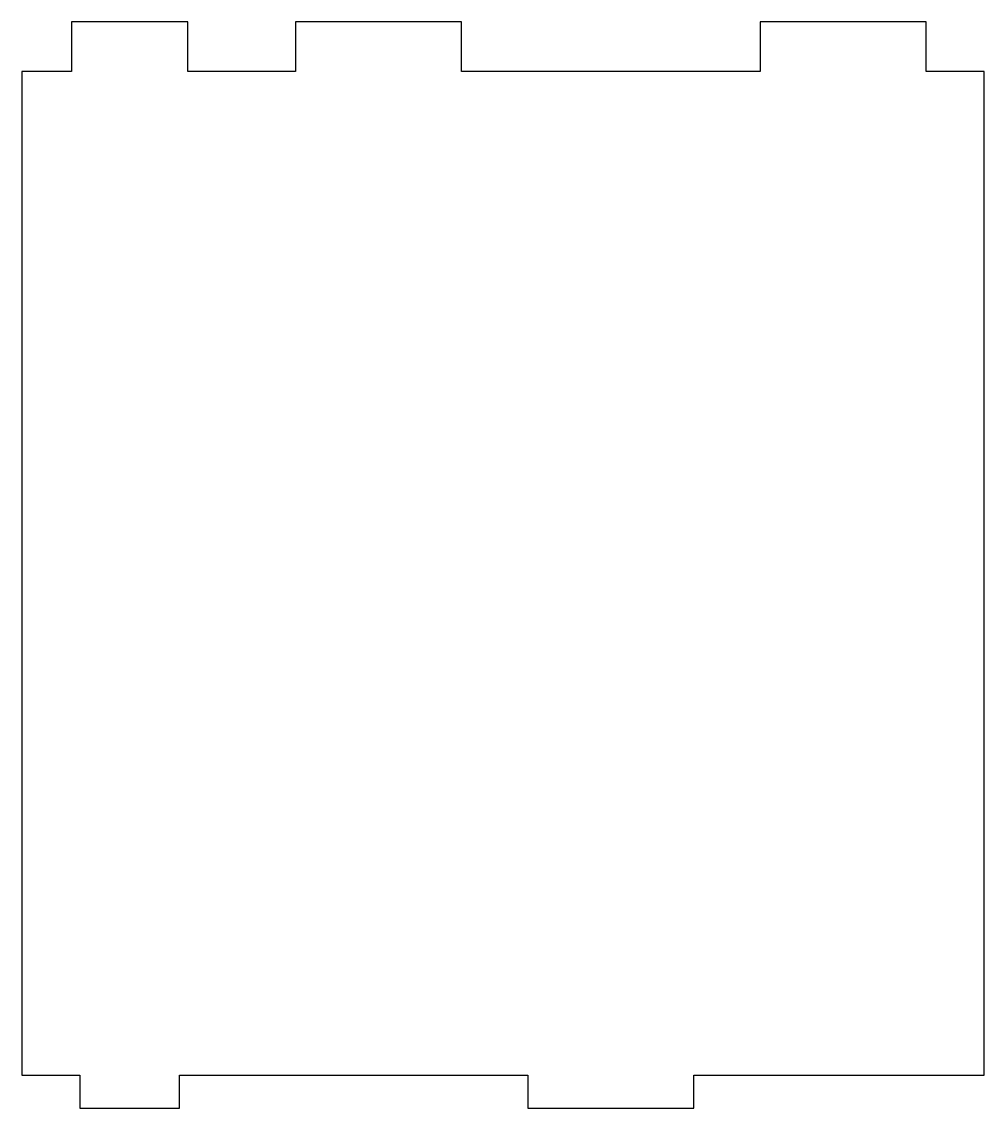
# Model space of a CAD drawing. Extents: x -74 to -16, y 45.5 to 111.
import ezdxf

# ---------------------------------------------------------------- set-up
doc = ezdxf.new("R2010")
doc.units = 0
doc.layers.get('0').update_dxf_attribs({"linetype": 'continuous'})

# ---------------------------------------------------------------- blocks, each defined once
blk = doc.blocks.new('PAD003')
at = {"color": 0}
for p, q in [((-64, 111), (-71, 111)), ((-71, 111), (-71, 108)), ((-64, 108), (-64, 111)), ((-47.5, 111), (-57.5, 111)), ((-57.5, 111), (-57.5, 108)), ((-47.5, 108), (-47.5, 111)), ((-19.5, 111), (-29.5, 111)), ((-29.5, 111), (-29.5, 108)), ((-19.5, 108), (-19.5, 111)), ((-71, 108), (-74, 108)), ((-74, 108), (-74, 47.5)), ((-57.5, 108), (-64, 108)), ((-29.5, 108), (-47.5, 108)), ((-16, 108), (-19.5, 108)), ((-16, 47.5), (-16, 108)), ((-74, 47.5), (-70.5, 47.5)), ((-70.5, 47.5), (-70.5, 45.5)), ((-64.5, 45.5), (-64.5, 47.5)), ((-64.5, 47.5), (-43.5, 47.5)), ((-43.5, 47.5), (-43.5, 45.5)), ((-33.5, 45.5), (-33.5, 47.5)), ((-33.5, 47.5), (-16, 47.5)), ((-70.5, 45.5), (-64.5, 45.5)), ((-43.5, 45.5), (-33.5, 45.5))]:
    blk.add_line(p, q, dxfattribs=at)

msp = doc.modelspace()

# ---------------------------------------------------------------- block references
at = {"color": 0}
msp.add_blockref('PAD003', (0, 0), dxfattribs=at)

doc.saveas('drawing.dxf')
